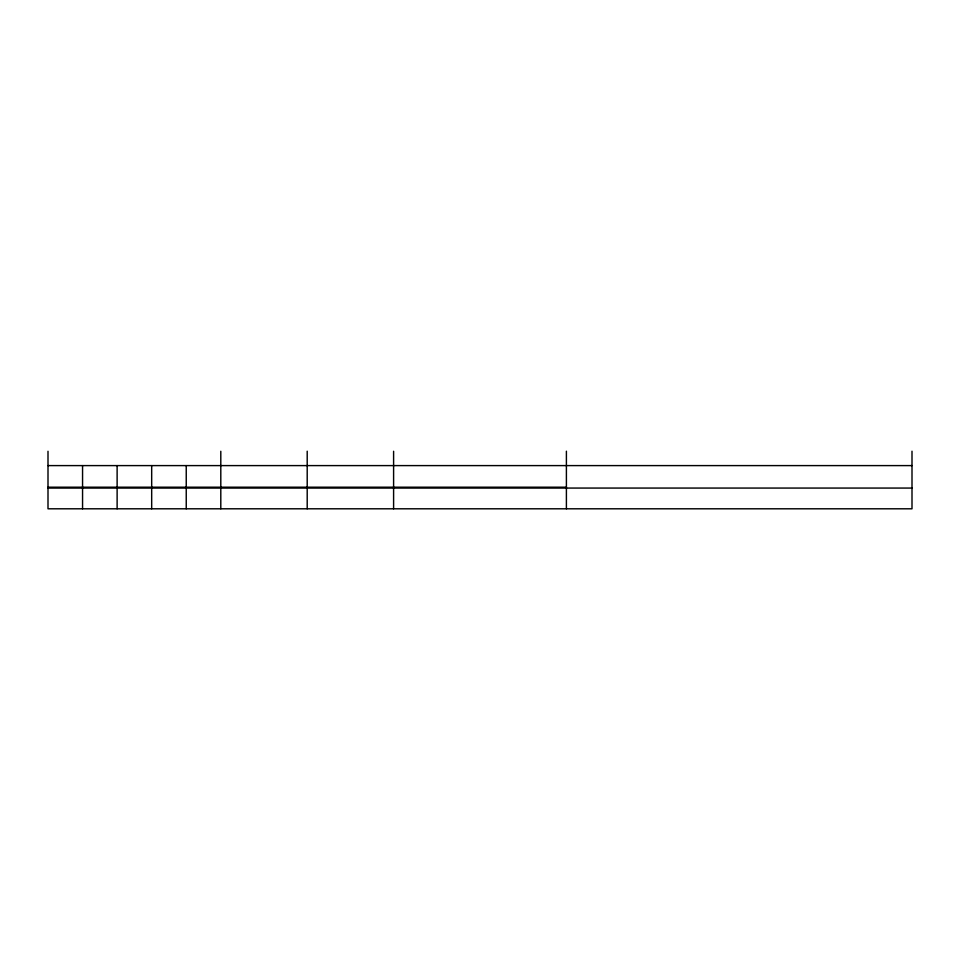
<?xml version="1.0" encoding="UTF-8"?>
<svg xmlns="http://www.w3.org/2000/svg" width="960" height="960" viewBox="0 0 960 960"><rect width="100%" height="100%" fill="white"/><g stroke="black" fill="none" stroke-linecap="round" stroke-linejoin="round"><path stroke-width="1.44" d="M48 465.6L912 465.6M48 487.2L566.4 487.2M48 488.064L912 488.064M912 451.2L912 508.8L48 508.8L48 451.272M566.4 451.2L566.4 508.8M393.6 451.272L393.6 508.8M307.2 451.2L307.2 508.8M220.8 451.272L220.8 508.8M186.24 465.6L186.24 508.8M151.68 465.6L151.68 508.8M117.12 465.6L117.12 508.8M82.56 465.6L82.56 508.8"/></g></svg>
